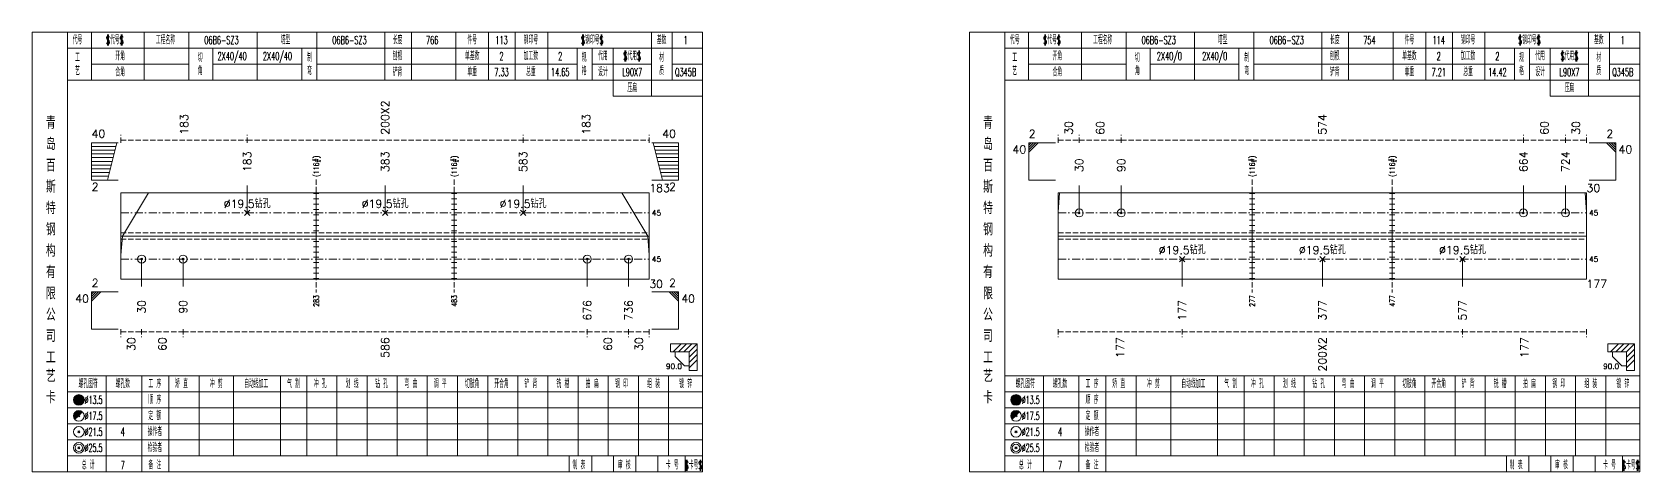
# Model space of a CAD drawing. Extents: x -533 to 8774, y 0 to 7979.
# Drawn here: x 3514 to 4117, y 7758 to 7923 of the extents above; entities that cross this region are included whole.
import ezdxf
from ezdxf.enums import TextEntityAlignment as Align

# ---------------------------------------------------------------- set-up
doc = ezdxf.new("R2010")
doc.units = 0
doc.header["$MEASUREMENT"] = 0
doc.linetypes.add('一点画线', pattern=[5.2, 3, -1, 0.2, -1])
doc.linetypes.add('虚线', pattern=[2.75, 2, -0.75])
doc.layers.get('0').update_dxf_attribs({"linetype": 'CONTINUOUS', "lineweight": 25})
for name, color, linetype, lineweight in [('1', 7, 'CONTINUOUS', 25), ('2', 7, 'CONTINUOUS', 25), ('4', 7, 'CONTINUOUS', 25), ('5', 7, 'CONTINUOUS', 25)]:
    doc.layers.add(name, color=color, linetype=linetype, lineweight=lineweight)
doc.styles.get("Standard").update_dxf_attribs({"font": 'simplex.shx', "width": 0.7, "height": 3, "bigfont": 'gbhzfs.shx'})

# ---------------------------------------------------------------- blocks, each defined once
blk = doc.blocks.new('孔21.5')
at = {"layer": '5', "color": 7, "linetype": 'Continuous', "lineweight": 13}
for p, q in [((-0.2, -0.2), (0.2, 0.2)), ((0.2, -0.2), (-0.2, 0.2))]:
    blk.add_line(p, q, dxfattribs=at)
blk.add_circle((0, 0), 1, dxfattribs=at)

msp = doc.modelspace()

# ---------------------------------------------------------------- linework, layer by layer
at = {"color": 7, "linetype": 'Continuous', "lineweight": 13}
for p, q in [((3536.3, 7881.27), (3546.3, 7881.27)), ((3536.3, 7867.27), (3536.3, 7881.27)), ((3536.3, 7879.87), (3545.45, 7879.87)), ((3542.3, 7867.27), (3545.8, 7881.27)), ((3756.4, 7881.27), (3746.4, 7881.27)), ((3750.4, 7867.27), (3746.9, 7881.27)), ((3756.4, 7879.87), (3747.25, 7879.87)), ((3756.4, 7867.27), (3756.4, 7881.27)), ((3887.7, 7881.27), (3897.7, 7881.27)), ((3887.7, 7867.27), (3887.7, 7881.27)), ((3888.58, 7881.27), (3887.7, 7880.4)), ((3889.45, 7881.27), (3887.7, 7879.52)), ((3890.33, 7881.27), (3887.7, 7878.65)), ((3891.2, 7881.27), (3887.7, 7877.77)), ((4107.8, 7881.27), (4097.8, 7881.27)), ((4104.3, 7881.27), (4107.8, 7877.77)), ((4105.18, 7881.27), (4107.8, 7878.65)), ((4106.05, 7881.27), (4107.8, 7879.52)), ((4106.93, 7881.27), (4107.8, 7880.4)), ((4107.8, 7867.27), (4107.8, 7881.27)), ((3536.3, 7878.47), (3545.1, 7878.47)), ((3536.3, 7877.07), (3544.75, 7877.07)), ((3536.3, 7875.67), (3544.4, 7875.67)), ((3536.3, 7874.27), (3544.05, 7874.27)), ((3536.3, 7872.87), (3543.7, 7872.87)), ((3756.4, 7878.47), (3747.6, 7878.47)), ((3756.4, 7877.07), (3747.95, 7877.07)), ((3756.4, 7875.67), (3748.3, 7875.67)), ((3756.4, 7874.27), (3748.65, 7874.27)), ((3756.4, 7872.87), (3749, 7872.87)), ((3536.3, 7871.47), (3543.35, 7871.47)), ((3536.3, 7870.07), (3543, 7870.07)), ((3536.3, 7868.67), (3542.65, 7868.67)), ((3536.3, 7867.27), (3546.3, 7867.27)), ((3756.4, 7867.27), (3746.4, 7867.27)), ((3756.4, 7871.47), (3749.35, 7871.47)), ((3756.4, 7870.07), (3749.7, 7870.07)), ((3756.4, 7868.67), (3750.05, 7868.67)), ((3887.7, 7867.27), (3897.7, 7867.27)), ((4107.8, 7867.27), (4097.8, 7867.27)), ((3547.82, 7846.27), (3557.64, 7862.44)), ((3594.63, 7854.94), (3594.63, 7865.27)), ((3646.35, 7854.94), (3646.35, 7865.27)), ((3698.07, 7854.94), (3698.07, 7865.27)), ((3744.88, 7846.27), (3735.06, 7862.44)), ((3898.7, 7855.25), (3899.23, 7862.44)), ((3906.58, 7854.94), (3906.58, 7865.27)), ((3922.35, 7854.94), (3922.35, 7865.27)), ((4073.15, 7854.94), (4073.15, 7865.27)), ((4088.92, 7854.94), (4088.92, 7865.27)), ((4096.8, 7855.25), (4096.27, 7862.44)), ((3593.63, 7853.94), (3595.63, 7855.94)), ((3593.63, 7855.94), (3595.63, 7853.94)), ((3645.35, 7853.94), (3647.35, 7855.94)), ((3645.35, 7855.94), (3647.35, 7853.94)), ((3697.07, 7853.94), (3699.07, 7855.94)), ((3697.07, 7855.94), (3699.07, 7853.94)), ((3547.3, 7839.09), (3547.82, 7846.27)), ((3745.4, 7839.09), (3744.88, 7846.27)), ((3555.06, 7837.6), (3555.06, 7827.27)), ((3570.58, 7837.6), (3570.58, 7827.27)), ((3722.12, 7837.6), (3722.12, 7827.27)), ((3737.64, 7837.6), (3737.64, 7827.27)), ((3945.2, 7837.6), (3945.2, 7827.27)), ((3997.75, 7837.6), (3997.75, 7827.27)), ((4050.3, 7837.6), (4050.3, 7827.27)), ((3536.3, 7825.27), (3546.3, 7825.27)), ((3536.3, 7825.27), (3536.3, 7811.27)), ((3537.18, 7825.27), (3536.3, 7824.4)), ((3538.05, 7825.27), (3536.3, 7823.52)), ((3538.93, 7825.27), (3536.3, 7822.65)), ((3539.8, 7825.27), (3536.3, 7821.77)), ((3756.4, 7825.27), (3746.4, 7825.27)), ((3752.9, 7825.27), (3756.4, 7821.77)), ((3753.78, 7825.27), (3756.4, 7822.65)), ((3754.65, 7825.27), (3756.4, 7823.52)), ((3755.53, 7825.27), (3756.4, 7824.4)), ((3756.4, 7825.27), (3756.4, 7811.27)), ((3536.3, 7811.27), (3546.3, 7811.27)), ((3756.4, 7811.27), (3746.4, 7811.27))]:
    msp.add_line(p, q, dxfattribs=at)
at = {"color": 8, "linetype": '虚线', "lineweight": 9}
for p, q in [((3547.3, 7881.27), (3547.3, 7884.27)), ((3547.3, 7882.27), (3594.63, 7882.27)), ((3594.63, 7881.27), (3594.63, 7884.27)), ((3594.63, 7881.27), (3594.63, 7884.27)), ((3594.63, 7882.27), (3698.07, 7882.27)), ((3698.07, 7881.27), (3698.07, 7884.27)), ((3698.07, 7881.27), (3698.07, 7884.27)), ((3698.07, 7882.27), (3745.4, 7882.27)), ((3745.4, 7881.27), (3745.4, 7884.27)), ((3898.7, 7881.27), (3898.7, 7884.27)), ((3898.7, 7882.27), (3906.58, 7882.27)), ((3906.58, 7881.27), (3906.58, 7884.27)), ((3906.58, 7881.27), (3906.58, 7884.27)), ((3906.58, 7882.27), (3922.35, 7882.27)), ((3922.35, 7881.27), (3922.35, 7884.27)), ((3922.35, 7881.27), (3922.35, 7884.27)), ((3922.35, 7882.27), (4073.15, 7882.27)), ((4073.15, 7881.27), (4073.15, 7884.27)), ((4073.15, 7881.27), (4073.15, 7884.27)), ((4073.15, 7882.27), (4088.92, 7882.27)), ((4088.92, 7881.27), (4088.92, 7884.27)), ((4088.92, 7881.27), (4088.92, 7884.27)), ((4088.92, 7882.27), (4096.8, 7882.27)), ((4096.8, 7881.27), (4096.8, 7884.27)), ((3547.3, 7811.27), (3547.3, 7808.27)), ((3547.3, 7810.27), (3555.06, 7810.27)), ((3555.06, 7811.27), (3555.06, 7808.27)), ((3555.06, 7811.27), (3555.06, 7808.27)), ((3555.06, 7810.27), (3570.58, 7810.27)), ((3570.58, 7811.27), (3570.58, 7808.27)), ((3570.58, 7811.27), (3570.58, 7808.27)), ((3570.58, 7810.27), (3722.12, 7810.27)), ((3722.12, 7811.27), (3722.12, 7808.27)), ((3722.12, 7811.27), (3722.12, 7808.27)), ((3722.12, 7810.27), (3737.64, 7810.27)), ((3737.64, 7811.27), (3737.64, 7808.27)), ((3737.64, 7811.27), (3737.64, 7808.27)), ((3737.64, 7810.27), (3745.4, 7810.27)), ((3745.4, 7811.27), (3745.4, 7808.27)), ((3898.7, 7811.27), (3898.7, 7808.27)), ((3898.7, 7810.27), (3945.2, 7810.27)), ((3945.2, 7811.27), (3945.2, 7808.27)), ((3945.2, 7811.27), (3945.2, 7808.27)), ((3945.2, 7810.27), (4050.3, 7810.27)), ((4050.3, 7811.27), (4050.3, 7808.27)), ((4050.3, 7811.27), (4050.3, 7808.27)), ((4050.3, 7810.27), (4096.8, 7810.27)), ((4096.8, 7811.27), (4096.8, 7808.27))]:
    msp.add_line(p, q, dxfattribs=at)
at = {"color": 7, "linetype": 'Continuous', "lineweight": 18}
for p, q in [((3547.3, 7862.44), (3547.3, 7830.1)), ((3547.3, 7862.44), (3745.4, 7862.44)), ((3745.4, 7862.44), (3745.4, 7830.1)), ((3898.7, 7862.44), (3898.7, 7830.1)), ((3898.7, 7862.44), (4096.8, 7862.44)), ((4096.8, 7862.44), (4096.8, 7830.1)), ((3547.3, 7846.27), (3745.4, 7846.27)), ((3898.7, 7846.27), (4096.8, 7846.27))]:
    msp.add_line(p, q, dxfattribs=at)
at = {"color": 3, "linetype": '一点画线', "lineweight": 13}
for p, q in [((3547.3, 7854.94), (3745.4, 7854.94)), ((3898.7, 7854.94), (4096.8, 7854.94)), ((3547.3, 7837.6), (3745.4, 7837.6)), ((3898.7, 7837.6), (4096.8, 7837.6))]:
    msp.add_line(p, q, dxfattribs=at)
at = {"color": 1, "linetype": '虚线', "lineweight": 18}
for p, q in [((3547.3, 7847.44), (3745.4, 7847.44)), ((3547.3, 7845.1), (3745.4, 7845.1)), ((3898.7, 7847.44), (4096.8, 7847.44)), ((3898.7, 7845.1), (4096.8, 7845.1))]:
    msp.add_line(p, q, dxfattribs=at)
at = {"layer": '1', "color": 7, "linetype": 'Continuous', "lineweight": 13}
for p, q in [((3944.2, 7836.6), (3946.2, 7838.6)), ((3944.2, 7838.6), (3946.2, 7836.6)), ((3996.75, 7836.6), (3998.75, 7838.6)), ((3996.75, 7838.6), (3998.75, 7836.6)), ((4049.3, 7836.6), (4051.3, 7838.6)), ((4049.3, 7838.6), (4051.3, 7836.6))]:
    msp.add_line(p, q, dxfattribs=at)
at = {"layer": '1', "color": 7, "linetype": 'Continuous', "lineweight": 18}
for p, q in [((3547.3, 7830.1), (3745.4, 7830.1)), ((3898.7, 7830.1), (4096.8, 7830.1))]:
    msp.add_line(p, q, dxfattribs=at)
at = {"layer": '2', "color": 216, "linetype": '虚线', "lineweight": 13}
for p, q in [((3620.53, 7867.44), (3620.53, 7825.1)), ((3672.26, 7867.44), (3672.26, 7825.1)), ((3971.43, 7867.44), (3971.43, 7825.1)), ((4023.98, 7867.44), (4023.98, 7825.1))]:
    msp.add_line(p, q, dxfattribs=at)
at = {"layer": '2', "color": 7, "linetype": 'Continuous', "lineweight": 13}
for p, q in [((3621.53, 7862.27), (3619.53, 7862.27)), ((3620.53, 7846.27), (3620.53, 7862.44)), ((3673.26, 7862.27), (3671.26, 7862.27)), ((3672.26, 7846.27), (3672.26, 7862.44)), ((3972.43, 7862.27), (3970.43, 7862.27)), ((3971.43, 7846.27), (3971.43, 7862.44)), ((4024.98, 7862.27), (4022.98, 7862.27)), ((4023.98, 7846.27), (4023.98, 7862.44)), ((3621.53, 7860.27), (3619.53, 7860.27)), ((3621.53, 7858.27), (3619.53, 7858.27)), ((3621.53, 7856.27), (3619.53, 7856.27)), ((3673.26, 7860.27), (3671.26, 7860.27)), ((3673.26, 7858.27), (3671.26, 7858.27)), ((3673.26, 7856.27), (3671.26, 7856.27)), ((3972.43, 7860.27), (3970.43, 7860.27)), ((3972.43, 7858.27), (3970.43, 7858.27)), ((3972.43, 7856.27), (3970.43, 7856.27)), ((4024.98, 7860.27), (4022.98, 7860.27)), ((4024.98, 7858.27), (4022.98, 7858.27)), ((4024.98, 7856.27), (4022.98, 7856.27)), ((3621.53, 7854.27), (3619.53, 7854.27)), ((3621.53, 7852.27), (3619.53, 7852.27)), ((3621.53, 7850.27), (3619.53, 7850.27)), ((3673.26, 7854.27), (3671.26, 7854.27)), ((3673.26, 7852.27), (3671.26, 7852.27)), ((3673.26, 7850.27), (3671.26, 7850.27)), ((3972.43, 7854.27), (3970.43, 7854.27)), ((3972.43, 7852.27), (3970.43, 7852.27)), ((3972.43, 7850.27), (3970.43, 7850.27)), ((4024.98, 7854.27), (4022.98, 7854.27)), ((4024.98, 7852.27), (4022.98, 7852.27)), ((4024.98, 7850.27), (4022.98, 7850.27)), ((3621.53, 7848.27), (3619.53, 7848.27)), ((3619.53, 7844.27), (3621.53, 7844.27)), ((3620.53, 7846.27), (3620.53, 7830.1)), ((3673.26, 7848.27), (3671.26, 7848.27)), ((3671.26, 7844.27), (3673.26, 7844.27)), ((3672.26, 7846.27), (3672.26, 7830.1)), ((3972.43, 7848.27), (3970.43, 7848.27)), ((3970.43, 7844.27), (3972.43, 7844.27)), ((3971.43, 7846.27), (3971.43, 7830.1)), ((4024.98, 7848.27), (4022.98, 7848.27)), ((4022.98, 7844.27), (4024.98, 7844.27)), ((4023.98, 7846.27), (4023.98, 7830.1)), ((3619.53, 7842.27), (3621.53, 7842.27)), ((3619.53, 7840.27), (3621.53, 7840.27)), ((3619.53, 7838.27), (3621.53, 7838.27)), ((3671.26, 7842.27), (3673.26, 7842.27)), ((3671.26, 7840.27), (3673.26, 7840.27)), ((3671.26, 7838.27), (3673.26, 7838.27)), ((3970.43, 7842.27), (3972.43, 7842.27)), ((3970.43, 7840.27), (3972.43, 7840.27)), ((3970.43, 7838.27), (3972.43, 7838.27)), ((4022.98, 7842.27), (4024.98, 7842.27)), ((4022.98, 7840.27), (4024.98, 7840.27)), ((4022.98, 7838.27), (4024.98, 7838.27)), ((3619.53, 7836.27), (3621.53, 7836.27)), ((3619.53, 7834.27), (3621.53, 7834.27)), ((3619.53, 7832.27), (3621.53, 7832.27)), ((3671.26, 7836.27), (3673.26, 7836.27)), ((3671.26, 7834.27), (3673.26, 7834.27)), ((3671.26, 7832.27), (3673.26, 7832.27)), ((3970.43, 7836.27), (3972.43, 7836.27)), ((3970.43, 7834.27), (3972.43, 7834.27)), ((3970.43, 7832.27), (3972.43, 7832.27)), ((4022.98, 7836.27), (4024.98, 7836.27)), ((4022.98, 7834.27), (4024.98, 7834.27)), ((4022.98, 7832.27), (4024.98, 7832.27)), ((3619.53, 7830.27), (3621.53, 7830.27)), ((3671.26, 7830.27), (3673.26, 7830.27)), ((3970.43, 7830.27), (3972.43, 7830.27)), ((4022.98, 7830.27), (4024.98, 7830.27)), ((3763.4, 7805.77), (3753.4, 7805.77)), ((3753.4, 7805.77), (3753.4, 7802.77)), ((3753.4, 7802.77), (3760.4, 7802.77)), ((3754.4, 7802.77), (3757.4, 7805.77)), ((3755.15, 7802.77), (3755.15, 7801.02)), ((3758.65, 7797.52), (3755.15, 7801.02)), ((3756.4, 7802.77), (3759.4, 7805.77)), ((3758.4, 7802.77), (3761.4, 7805.77)), ((3760.4, 7802.77), (3763.4, 7805.77)), ((3760.4, 7800.77), (3763.4, 7803.77)), ((3760.4, 7802.77), (3760.4, 7795.77)), ((3760.4, 7798.77), (3763.4, 7801.77)), ((3763.4, 7795.77), (3763.4, 7805.77)), ((4114.8, 7805.77), (4104.8, 7805.77)), ((4104.8, 7805.77), (4104.8, 7802.77)), ((4104.8, 7802.77), (4111.8, 7802.77)), ((4105.8, 7802.77), (4108.8, 7805.77)), ((4106.55, 7802.77), (4106.55, 7801.02)), ((4110.05, 7797.52), (4106.55, 7801.02)), ((4107.8, 7802.77), (4110.8, 7805.77)), ((4109.8, 7802.77), (4112.8, 7805.77)), ((4111.8, 7802.77), (4114.8, 7805.77)), ((4111.8, 7800.77), (4114.8, 7803.77)), ((4111.8, 7802.77), (4111.8, 7795.77)), ((4111.8, 7798.77), (4114.8, 7801.77)), ((4114.8, 7795.77), (4114.8, 7805.77)), ((3758.65, 7797.52), (3760.4, 7797.52)), ((3760.4, 7796.77), (3763.4, 7799.77)), ((3760.4, 7795.77), (3763.4, 7795.77)), ((4110.05, 7797.52), (4111.8, 7797.52)), ((4111.8, 7796.77), (4114.8, 7799.77)), ((4111.8, 7795.77), (4114.8, 7795.77))]:
    msp.add_line(p, q, dxfattribs=at)
at = {"layer": '4', "color": 1, "linetype": 'Continuous', "lineweight": 18}
for p, q in [((3527.3, 7757.77), (3527.3, 7922.77)), ((3536.2, 7904.77), (3536.2, 7922.77)), ((3556, 7904.77), (3556, 7922.77)), ((3572.8, 7904.77), (3572.8, 7922.77)), ((3598.4, 7904.77), (3598.4, 7922.77)), ((3620.7, 7904.77), (3620.7, 7922.77)), ((3646.2, 7904.77), (3646.2, 7922.77)), ((3656.2, 7904.77), (3656.2, 7922.77)), ((3672.9, 7904.77), (3672.9, 7922.77)), ((3685.1, 7904.77), (3685.1, 7922.77)), ((3695.1, 7904.77), (3695.1, 7922.77)), ((3707.3, 7904.77), (3707.3, 7922.77)), ((3746.2, 7898.77), (3746.2, 7922.77)), ((3754, 7904.77), (3754, 7922.77)), ((3878.7, 7757.77), (3878.7, 7922.77)), ((3887.6, 7904.77), (3887.6, 7922.77)), ((3907.4, 7904.77), (3907.4, 7922.77)), ((3924.2, 7904.77), (3924.2, 7922.77)), ((3949.8, 7904.77), (3949.8, 7922.77)), ((3972.1, 7904.77), (3972.1, 7922.77)), ((3997.6, 7904.77), (3997.6, 7922.77)), ((4007.6, 7904.77), (4007.6, 7922.77)), ((4024.3, 7904.77), (4024.3, 7922.77)), ((4036.5, 7904.77), (4036.5, 7922.77)), ((4046.5, 7904.77), (4046.5, 7922.77)), ((4058.7, 7904.77), (4058.7, 7922.77)), ((4097.6, 7898.77), (4097.6, 7922.77)), ((4105.4, 7904.77), (4105.4, 7922.77)), ((3527.3, 7916.77), (3765.4, 7916.77)), ((3581.8, 7904.77), (3581.8, 7916.77)), ((3615.1, 7904.77), (3615.1, 7916.77)), ((3718.4, 7904.77), (3718.4, 7916.77)), ((3724, 7904.77), (3724, 7916.77)), ((3731.8, 7898.77), (3731.8, 7916.77)), ((3878.7, 7916.77), (4116.8, 7916.77)), ((3933.2, 7904.77), (3933.2, 7916.77)), ((3966.5, 7904.77), (3966.5, 7916.77)), ((4069.8, 7904.77), (4069.8, 7916.77)), ((4075.4, 7904.77), (4075.4, 7916.77)), ((4083.2, 7898.77), (4083.2, 7916.77)), ((3536.2, 7910.77), (3572.8, 7910.77)), ((3581.8, 7910.77), (3615.1, 7910.77)), ((3620.7, 7910.77), (3718.4, 7910.77)), ((3724, 7910.77), (3746.2, 7910.77)), ((3754, 7910.77), (3765.4, 7910.77)), ((3887.6, 7910.77), (3924.2, 7910.77)), ((3933.2, 7910.77), (3966.5, 7910.77)), ((3972.1, 7910.77), (4069.8, 7910.77)), ((4075.4, 7910.77), (4097.6, 7910.77)), ((4105.4, 7910.77), (4116.8, 7910.77)), ((3527.3, 7904.77), (3765.4, 7904.77)), ((3878.7, 7904.77), (4116.8, 7904.77)), ((3731.8, 7898.77), (3765.4, 7898.77)), ((4083.2, 7898.77), (4116.8, 7898.77)), ((3527.3, 7793.77), (3765.4, 7793.77)), ((3541.8, 7757.77), (3541.8, 7793.77)), ((3555.1, 7757.77), (3555.1, 7793.77)), ((3565.2, 7757.77), (3565.2, 7793.77)), ((3576.6, 7763.77), (3576.6, 7793.77)), ((3589.5, 7763.77), (3589.5, 7793.77)), ((3607.1, 7763.77), (3607.1, 7793.77)), ((3617, 7763.77), (3617, 7793.77)), ((3628.3, 7763.77), (3628.3, 7793.77)), ((3639.6, 7763.77), (3639.6, 7793.77)), ((3650.9, 7763.77), (3650.9, 7793.77)), ((3662.1, 7763.77), (3662.1, 7793.77)), ((3673.5, 7763.77), (3673.5, 7793.77)), ((3684.8, 7763.77), (3684.8, 7793.77)), ((3696.1, 7763.77), (3696.1, 7793.77)), ((3707.4, 7763.77), (3707.4, 7793.77)), ((3718.7, 7763.77), (3718.7, 7793.77)), ((3730, 7763.77), (3730, 7793.77)), ((3741.3, 7763.77), (3741.3, 7793.77)), ((3752.6, 7763.77), (3752.6, 7793.77)), ((3878.7, 7793.77), (4116.8, 7793.77)), ((3893.2, 7757.77), (3893.2, 7793.77)), ((3906.5, 7757.77), (3906.5, 7793.77)), ((3916.6, 7757.77), (3916.6, 7793.77)), ((3928, 7763.77), (3928, 7793.77)), ((3940.9, 7763.77), (3940.9, 7793.77)), ((3958.5, 7763.77), (3958.5, 7793.77)), ((3968.4, 7763.77), (3968.4, 7793.77)), ((3979.7, 7763.77), (3979.7, 7793.77)), ((3991, 7763.77), (3991, 7793.77)), ((4002.3, 7763.77), (4002.3, 7793.77)), ((4013.5, 7763.77), (4013.5, 7793.77)), ((4024.9, 7763.77), (4024.9, 7793.77)), ((4036.2, 7763.77), (4036.2, 7793.77)), ((4047.5, 7763.77), (4047.5, 7793.77)), ((4058.8, 7763.77), (4058.8, 7793.77)), ((4070.1, 7763.77), (4070.1, 7793.77)), ((4081.4, 7763.77), (4081.4, 7793.77)), ((4092.7, 7763.77), (4092.7, 7793.77)), ((4104, 7763.77), (4104, 7793.77)), ((3527.3, 7787.77), (3765.4, 7787.77)), ((3878.7, 7787.77), (4116.8, 7787.77)), ((3527.3, 7781.77), (3765.4, 7781.77)), ((3878.7, 7781.77), (4116.8, 7781.77)), ((3527.3, 7775.77), (3765.4, 7775.77)), ((3878.7, 7775.77), (4116.8, 7775.77)), ((3527.3, 7769.77), (3765.4, 7769.77)), ((3878.7, 7769.77), (4116.8, 7769.77)), ((3527.3, 7763.77), (3765.4, 7763.77)), ((3715.4, 7757.77), (3715.4, 7763.77)), ((3723.8, 7757.77), (3723.8, 7763.77)), ((3732, 7757.77), (3732, 7763.77)), ((3740.4, 7757.77), (3740.4, 7763.77)), ((3748.6, 7757.77), (3748.6, 7763.77)), ((3758.9, 7757.77), (3758.9, 7763.77)), ((3878.7, 7763.77), (4116.8, 7763.77)), ((4066.8, 7757.77), (4066.8, 7763.77)), ((4075.2, 7757.77), (4075.2, 7763.77)), ((4083.4, 7757.77), (4083.4, 7763.77)), ((4091.8, 7757.77), (4091.8, 7763.77)), ((4100, 7757.77), (4100, 7763.77)), ((4110.3, 7757.77), (4110.3, 7763.77))]:
    msp.add_line(p, q, dxfattribs=at)
at = {"layer": '4', "color": 7, "linetype": 'Continuous', "lineweight": 13}
for p, q in [((3531.3, 7784.57), (3531.7, 7784.97)), ((3531.7, 7784.57), (3531.3, 7784.97)), ((3882.7, 7784.57), (3883.1, 7784.97)), ((3883.1, 7784.57), (3882.7, 7784.97)), ((3531.1, 7772.37), (3531.9, 7773.17)), ((3531.9, 7772.37), (3531.1, 7773.17)), ((3882.5, 7772.37), (3883.3, 7773.17)), ((3883.3, 7772.37), (3882.5, 7773.17)), ((3531.1, 7766.37), (3531.9, 7767.17)), ((3531.9, 7766.37), (3531.1, 7767.17)), ((3882.5, 7766.37), (3883.3, 7767.17)), ((3883.3, 7766.37), (3882.5, 7767.17))]:
    msp.add_line(p, q, dxfattribs=at)
at = {"layer": '4', "color": 7, "linetype": 'Continuous', "lineweight": 0}
for p, q in [((3531.1, 7778.37), (3531.9, 7779.17)), ((3531.1, 7779.17), (3531.9, 7778.37)), ((3882.5, 7778.37), (3883.3, 7779.17)), ((3882.5, 7779.17), (3883.3, 7778.37))]:
    msp.add_line(p, q, dxfattribs=at)
at = {"layer": '4', "color": 4, "linetype": 'Continuous', "lineweight": 18}
for points in [[(3514, 7922.77), (3514, 7757.77), (3765.4, 7757.77), (3765.4, 7922.77)], [(3865.4, 7922.77), (3865.4, 7757.77), (4116.8, 7757.77), (4116.8, 7922.77)]]:
    msp.add_lwpolyline(points, close=True, dxfattribs=at)
at = {"layer": '4', "color": 7, "linetype": 'Continuous', "lineweight": 13}
for centre, radius in [((3531.5, 7784.77), 2), ((3531.5, 7784.77), 1.8), ((3531.5, 7784.77), 1.6), ((3531.5, 7784.77), 1.4), ((3531.5, 7784.77), 1.2), ((3531.5, 7784.77), 1), ((3531.5, 7784.77), 0.8), ((3531.5, 7784.77), 0.6), ((3531.5, 7784.77), 0.4), ((3531.5, 7784.77), 0.2), ((3882.9, 7784.77), 2), ((3882.9, 7784.77), 1.8), ((3882.9, 7784.77), 1.6), ((3882.9, 7784.77), 1.4), ((3882.9, 7784.77), 1.2), ((3882.9, 7784.77), 1), ((3882.9, 7784.77), 0.8), ((3882.9, 7784.77), 0.6), ((3882.9, 7784.77), 0.4), ((3882.9, 7784.77), 0.2), ((3531.5, 7778.77), 2), ((3882.9, 7778.77), 2), ((3531.5, 7772.77), 2), ((3882.9, 7772.77), 2), ((3531.5, 7766.77), 2), ((3531.5, 7766.77), 1.4), ((3882.9, 7766.77), 2), ((3882.9, 7766.77), 1.4)]:
    msp.add_circle(centre, radius, dxfattribs=at)
for centre, radius in [((3531.5, 7778.77), 1.8), ((3531.5, 7778.77), 1.6), ((3531.5, 7778.77), 1.4), ((3531.5, 7778.77), 1.2), ((3531.5, 7778.77), 1), ((3531.5, 7778.77), 0.8), ((3531.5, 7778.77), 0.6), ((3531.5, 7778.77), 0.4), ((3531.5, 7778.77), 0.2), ((3882.9, 7778.77), 1.8), ((3882.9, 7778.77), 1.6), ((3882.9, 7778.77), 1.4), ((3882.9, 7778.77), 1.2), ((3882.9, 7778.77), 1), ((3882.9, 7778.77), 0.8), ((3882.9, 7778.77), 0.6), ((3882.9, 7778.77), 0.4), ((3882.9, 7778.77), 0.2)]:
    msp.add_arc(centre, radius, 45, 225, dxfattribs=at)

# ---------------------------------------------------------------- block references
at = {"color": 7, "linetype": 'Continuous', "lineweight": 13, "xscale": 1.5, "yscale": 1.5, "zscale": 1.5}
for p in [(3906.58, 7854.94), (3922.35, 7854.94), (4073.15, 7854.94), (4088.92, 7854.94)]:
    msp.add_blockref('孔21.5', p, dxfattribs=at)
at = {"layer": '1', "color": 7, "linetype": 'Continuous', "lineweight": 13, "xscale": 1.5, "yscale": 1.5, "zscale": 1.5}
for p in [(3555.06, 7837.6), (3570.58, 7837.6), (3722.12, 7837.6), (3737.64, 7837.6)]:
    msp.add_blockref('孔21.5', p, dxfattribs=at)

# ---------------------------------------------------------------- texts
at = {"color": 8, "linetype": 'Continuous', "lineweight": 9}
for s, p in [('200X2', (3646.35, 7884.27)), ('183', (3570.96, 7884.27)), ('183', (3721.74, 7884.27)), ('574', (3997.75, 7884.27)), ('30', (3902.64, 7884.27)), ('60', (3914.46, 7884.27)), ('60', (4081.04, 7884.27)), ('30', (4092.86, 7884.27))]:
    msp.add_text(s, height=3, rotation=90, dxfattribs=at).set_placement(p, align=Align.MIDDLE_LEFT)
at = {"color": 7, "linetype": 'Continuous', "lineweight": 13}
for s, p in [('40', (3536.3, 7882.27)), ('2', (3887.7, 7882.27)), ('2', (3536.3, 7826.27))]:
    msp.add_text(s, height=3, dxfattribs=at).set_placement(p, align=Align.BOTTOM_LEFT)
for s, p in [('40', (3755.4, 7882.27)), ('2', (4106.8, 7882.27)), ('2', (3755.4, 7826.27))]:
    msp.add_text(s, height=3, dxfattribs=at).set_placement(p, align=Align.BOTTOM_RIGHT)
for s, p in [('40', (3886.7, 7880.27)), ('2', (3755.4, 7866.27)), ('40', (3535.3, 7824.27))]:
    msp.add_text(s, height=3, dxfattribs=at).set_placement(p, align=Align.TOP_RIGHT)
for s, p in [('40', (4108.8, 7880.27)), ('2', (3536.3, 7866.27)), ('40', (3757.4, 7824.27))]:
    msp.add_text(s, height=3, dxfattribs=at).set_placement(p, align=Align.TOP_LEFT)
for s, p in [('183', (3594.63, 7870.27)), ('383', (3646.35, 7870.27)), ('583', (3698.07, 7870.27)), ('30', (3906.58, 7870.27)), ('90', (3922.35, 7870.27)), ('664', (4073.15, 7870.27)), ('724', (4088.92, 7870.27))]:
    msp.add_text(s, height=3, rotation=90, dxfattribs=at).set_placement(p, align=Align.MIDDLE_LEFT)
for s, height, p in [('183', 3, (3745.4, 7864.27)), ('30', 3, (4096.8, 7864.27)), ('45', 2, (3746.4, 7854.94)), ('45', 2, (4097.8, 7854.94)), ('45', 2, (3746.4, 7837.6)), ('45', 2, (4097.8, 7837.6))]:
    msp.add_text(s, height=height, dxfattribs=at).set_placement(p, align=Align.MIDDLE_LEFT)
for p in [(3594.63, 7855.94), (3646.35, 7855.94), (3698.07, 7855.94)]:
    msp.add_text('%%c19.5钻孔', height=3, dxfattribs=at).set_placement(p, align=Align.BOTTOM_CENTER)
at = {"color": 8, "linetype": 'Continuous', "lineweight": 9}
for s, p in [('30', (3551.18, 7808.27)), ('60', (3562.82, 7808.27)), ('586', (3646.35, 7808.27)), ('60', (3729.88, 7808.27)), ('30', (3741.52, 7808.27)), ('177', (3921.95, 7808.27)), ('200X2', (3997.75, 7808.27)), ('177', (4073.55, 7808.27))]:
    msp.add_text(s, height=3, rotation=90, dxfattribs=at).set_placement(p, align=Align.MIDDLE_RIGHT)
at = {"layer": '1', "color": 7, "linetype": 'Continuous', "lineweight": 13}
for p in [(3945.2, 7838.6), (3997.75, 7838.6), (4050.3, 7838.6)]:
    msp.add_text('%%c19.5钻孔', height=3, dxfattribs=at).set_placement(p, align=Align.BOTTOM_CENTER)
for s, p in [('30', (3745.4, 7828.27)), ('177', (4096.8, 7828.27))]:
    msp.add_text(s, height=3, dxfattribs=at).set_placement(p, align=Align.MIDDLE_LEFT)
for s, p in [('30', (3555.06, 7822.27)), ('90', (3570.58, 7822.27)), ('676', (3722.12, 7822.27)), ('736', (3737.64, 7822.27)), ('177', (3945.2, 7822.27)), ('377', (3997.75, 7822.27)), ('577', (4050.3, 7822.27))]:
    msp.add_text(s, height=3, rotation=90, dxfattribs=at).set_placement(p, align=Align.MIDDLE_RIGHT)
at = {"layer": '2', "color": 7, "linetype": 'Continuous', "lineweight": 13, "width": 0.7}
for p in [(3620.53, 7868.44), (3672.26, 7868.44), (3971.43, 7868.44), (4023.98, 7868.44)]:
    msp.add_text('(116#)', height=2, rotation=90, dxfattribs=at).set_placement(p, align=Align.MIDDLE_LEFT)
for s, p in [('283', (3620.53, 7824.1)), ('483', (3672.26, 7824.1)), ('277', (3971.43, 7824.1)), ('477', (4023.98, 7824.1))]:
    msp.add_text(s, height=2, rotation=90, dxfattribs=at).set_placement(p, align=Align.MIDDLE_RIGHT)
at = {"layer": '2', "color": 7, "linetype": 'Continuous', "lineweight": 13}
for p in [(3757.65, 7795.77), (4109.05, 7795.77)]:
    msp.add_text('90.0', height=2, dxfattribs=at).set_placement(p, align=Align.BOTTOM_RIGHT)
at = {"layer": '4', "color": 1, "linetype": 'Continuous', "lineweight": 13}
for s, height, width, p in [('代号', 3, 0.6, (3531, 7919.77)), ('$代号$', 3, 0.6, (3545, 7919.77)), ('工程名称', 3, 0.6, (3564, 7919.77)), ('06B6-SZ3', 3, 0.6, (3585, 7919.77)), ('塔型', 3, 0.6, (3609, 7919.77)), ('06B6-SZ3', 3, 0.6, (3633, 7919.77)), ('长度', 3, 0.6, (3651, 7919.77)), ('766', 3, 0.6, (3664, 7919.77)), ('件号', 3, 0.6, (3679, 7919.77)), ('113', 3, 0.6, (3690, 7919.77)), ('钢印号', 3, 0.6, (3701, 7919.77)), ('$钢印号$', 3, 0.6, (3724, 7919.77)), ('基数', 3, 0.6, (3750, 7919.77)), ('1', 3, 0.6, (3759, 7919.77)), ('代号', 3, 0.6, (3882.4, 7919.77)), ('$代号$', 3, 0.6, (3896.4, 7919.77)), ('工程名称', 3, 0.6, (3915.4, 7919.77)), ('06B6-SZ3', 3, 0.6, (3936.4, 7919.77)), ('塔型', 3, 0.6, (3960.4, 7919.77)), ('06B6-SZ3', 3, 0.6, (3984.4, 7919.77)), ('长度', 3, 0.6, (4002.4, 7919.77)), ('754', 3, 0.6, (4015.4, 7919.77)), ('件号', 3, 0.6, (4030.4, 7919.77)), ('114', 3, 0.6, (4041.4, 7919.77)), ('钢印号', 3, 0.6, (4052.4, 7919.77)), ('$钢印号$', 3, 0.6, (4075.4, 7919.77)), ('基数', 3, 0.6, (4101.4, 7919.77)), ('1', 3, 0.6, (4110.4, 7919.77)), ('开角', 3, 0.6, (3547, 7913.77)), ('切', 3, 0.6, (3577, 7913.17)), ('2X40/40', 3, 0.6, (3589, 7913.77)), ('2X40/40', 3, 0.6, (3606, 7913.77)), ('制', 3, 0.6, (3618, 7913.17)), ('刨根', 3, 0.6, (3651, 7913.77)), ('单基数', 3, 0.6, (3679, 7913.77)), ('2', 3, 0.6, (3690, 7913.77)), ('加工数', 3, 0.6, (3701, 7913.77)), ('2', 3, 0.6, (3712, 7913.77)), ('规', 3, 0.6, (3721, 7913.17)), ('代用', 3, 0.6, (3728, 7913.77)), ('$代用$', 3, 0.6, (3739, 7913.77)), ('材', 3, 0.6, (3750, 7913.17)), ('开角', 3, 0.6, (3898.4, 7913.77)), ('切', 3, 0.6, (3928.4, 7913.17)), ('2X40/0', 3, 0.6, (3940.4, 7913.77)), ('2X40/0', 3, 0.6, (3957.4, 7913.77)), ('制', 3, 0.6, (3969.4, 7913.17)), ('刨根', 3, 0.6, (4002.4, 7913.77)), ('单基数', 3, 0.6, (4030.4, 7913.77)), ('2', 3, 0.6, (4041.4, 7913.77)), ('加工数', 3, 0.6, (4052.4, 7913.77)), ('2', 3, 0.6, (4063.4, 7913.77)), ('规', 3, 0.6, (4072.4, 7913.17)), ('代用', 3, 0.6, (4079.4, 7913.77)), ('$代用$', 3, 0.6, (4090.4, 7913.77)), ('材', 3, 0.6, (4101.4, 7913.17)), ('工', 3, 0.6, (3531, 7913.17)), ('艺', 3, 0.6, (3531, 7908.17)), ('合角', 3, 0.6, (3547, 7907.77)), ('角', 3, 0.6, (3577, 7908.17)), ('弯', 3, 0.6, (3618, 7908.17)), ('铲背', 3, 0.6, (3651, 7907.77)), ('单重', 3, 0.6, (3679, 7907.77)), ('7.33', 3, 0.6, (3690, 7907.77)), ('总重', 3, 0.6, (3701, 7907.77)), ('14.65', 3, 0.6, (3712, 7907.77)), ('格', 3, 0.6, (3721, 7908.17)), ('设计', 3, 0.6, (3728, 7907.77)), ('L90X7', 3, 0.6, (3739, 7907.77)), ('质', 3, 0.6, (3750, 7908.17)), ('Q345B', 3, 0.6, (3759, 7907.77)), ('工', 3, 0.6, (3882.4, 7913.17)), ('艺', 3, 0.6, (3882.4, 7908.17)), ('合角', 3, 0.6, (3898.4, 7907.77)), ('角', 3, 0.6, (3928.4, 7908.17)), ('弯', 3, 0.6, (3969.4, 7908.17)), ('铲背', 3, 0.6, (4002.4, 7907.77)), ('单重', 3, 0.6, (4030.4, 7907.77)), ('7.21', 3, 0.6, (4041.4, 7907.77)), ('总重', 3, 0.6, (4052.4, 7907.77)), ('14.42', 3, 0.6, (4063.4, 7907.77)), ('格', 3, 0.6, (4072.4, 7908.17)), ('设计', 3, 0.6, (4079.4, 7907.77)), ('L90X7', 3, 0.6, (4090.4, 7907.77)), ('质', 3, 0.6, (4101.4, 7908.17)), ('Q345B', 3, 0.6, (4110.4, 7907.77)), ('压扁', 3, 0.6, (3739, 7901.77)), ('压扁', 3, 0.6, (4090.4, 7901.77)), ('青', 4.6, 0.8, (3521, 7888.77)), ('青', 4.6, 0.8, (3872.4, 7888.77)), ('岛', 4.6, 0.8, (3521, 7880.77)), ('岛', 4.6, 0.8, (3872.4, 7880.77)), ('百', 4.6, 0.8, (3521, 7872.77)), ('百', 4.6, 0.8, (3872.4, 7872.77)), ('斯', 4.6, 0.8, (3521, 7864.77)), ('斯', 4.6, 0.8, (3872.4, 7864.77)), ('特', 4.6, 0.8, (3521, 7856.77)), ('特', 4.6, 0.8, (3872.4, 7856.77)), ('钢', 4.6, 0.8, (3521, 7848.77)), ('钢', 4.6, 0.8, (3872.4, 7848.77)), ('构', 4.6, 0.8, (3521, 7840.77)), ('构', 4.6, 0.8, (3872.4, 7840.77)), ('有', 4.6, 0.8, (3521, 7832.77)), ('有', 4.6, 0.8, (3872.4, 7832.77)), ('限', 4.6, 0.8, (3521, 7824.77)), ('限', 4.6, 0.8, (3872.4, 7824.77)), ('公', 4.6, 0.8, (3521, 7816.77)), ('公', 4.6, 0.8, (3872.4, 7816.77)), ('司', 4.6, 0.8, (3521, 7808.77)), ('司', 4.6, 0.8, (3872.4, 7808.77)), ('工', 4.6, 0.8, (3521, 7800.77)), ('工', 4.6, 0.8, (3872.4, 7800.77)), ('艺', 4.6, 0.8, (3521, 7793.77)), ('艺', 4.6, 0.8, (3872.4, 7793.77)), ('卡', 4.6, 0.8, (3521, 7785.77)), ('螺孔图符', 3, 0.6, (3535, 7790.77)), ('螺孔数', 3, 0.6, (3548, 7790.77)), ('工 序', 3, 0.6, (3560, 7790.77)), ('矫 直', 3, 0.6, (3570, 7790.77)), ('冲 剪', 3, 0.6, (3583, 7790.77)), ('自动线加工', 3, 0.6, (3598, 7790.77)), ('气 割', 3, 0.6, (3612, 7790.77)), ('冲 孔', 3, 0.6, (3622, 7790.77)), ('划 线', 3, 0.6, (3634, 7790.77)), ('钻 孔', 3, 0.6, (3645, 7790.77)), ('弯 曲', 3, 0.6, (3656, 7790.77)), ('调 平', 3, 0.6, (3667, 7790.77)), ('切肢角', 3, 0.6, (3679, 7790.77)), ('开合角', 3, 0.6, (3690, 7790.77)), ('铲 背', 3, 0.6, (3701, 7790.77)), ('铣 槽', 3, 0.6, (3713, 7790.77)), ('拍 扁', 3, 0.6, (3724, 7790.77)), ('钢 印', 3, 0.6, (3735, 7790.77)), ('组 装', 3, 0.6, (3747, 7790.77)), ('镀 锌', 3, 0.6, (3759, 7790.77)), ('卡', 4.6, 0.8, (3872.4, 7785.77)), ('螺孔图符', 3, 0.6, (3886.4, 7790.77)), ('螺孔数', 3, 0.6, (3899.4, 7790.77)), ('工 序', 3, 0.6, (3911.4, 7790.77)), ('矫 直', 3, 0.6, (3921.4, 7790.77)), ('冲 剪', 3, 0.6, (3934.4, 7790.77)), ('自动线加工', 3, 0.6, (3949.4, 7790.77)), ('气 割', 3, 0.6, (3963.4, 7790.77)), ('冲 孔', 3, 0.6, (3973.4, 7790.77)), ('划 线', 3, 0.6, (3985.4, 7790.77)), ('钻 孔', 3, 0.6, (3996.4, 7790.77)), ('弯 曲', 3, 0.6, (4007.4, 7790.77)), ('调 平', 3, 0.6, (4018.4, 7790.77)), ('切肢角', 3, 0.6, (4030.4, 7790.77)), ('开合角', 3, 0.6, (4041.4, 7790.77)), ('铲 背', 3, 0.6, (4052.4, 7790.77)), ('铣 槽', 3, 0.6, (4064.4, 7790.77)), ('拍 扁', 3, 0.6, (4075.4, 7790.77)), ('钢 印', 3, 0.6, (4086.4, 7790.77)), ('组 装', 3, 0.6, (4098.4, 7790.77)), ('镀 锌', 3, 0.6, (4110.4, 7790.77)), ('%%C13.5', 3, 0.5, (3537, 7784.77)), ('顺 序', 3, 0.6, (3560, 7784.77)), ('%%C13.5', 3, 0.5, (3888.4, 7784.77)), ('顺 序', 3, 0.6, (3911.4, 7784.77)), ('%%C17.5', 3, 0.5, (3537, 7778.77)), ('定 额', 3, 0.6, (3560, 7778.77)), ('%%C17.5', 3, 0.5, (3888.4, 7778.77)), ('定 额', 3, 0.6, (3911.4, 7778.77)), ('%%C21.5', 3, 0.5, (3537, 7772.77)), ('4', 3.2, 0.6, (3548, 7772.77)), ('操作者', 3, 0.6, (3560, 7772.77)), ('%%C21.5', 3, 0.5, (3888.4, 7772.77)), ('4', 3.2, 0.6, (3899.4, 7772.77)), ('操作者', 3, 0.6, (3911.4, 7772.77)), ('%%C25.5', 3, 0.5, (3537, 7766.77)), ('检验者', 3, 0.6, (3560, 7766.77)), ('%%C25.5', 3, 0.5, (3888.4, 7766.77)), ('检验者', 3, 0.6, (3911.4, 7766.77)), ('总 计', 3, 0.6, (3535, 7760.27)), ('7', 3, 0.6, (3548, 7760.27)), ('备 注', 3, 0.6, (3560, 7760.27)), ('制 表', 3, 0.6, (3719, 7760.27)), ('审 核', 3, 0.6, (3736, 7760.27)), ('卡 号', 3, 0.6, (3754, 7760.27)), ('$卡号$', 3, 0.6, (3762, 7760.27)), ('总 计', 3, 0.6, (3886.4, 7760.27)), ('7', 3, 0.6, (3899.4, 7760.27)), ('备 注', 3, 0.6, (3911.4, 7760.27)), ('制 表', 3, 0.6, (4070.4, 7760.27)), ('审 核', 3, 0.6, (4087.4, 7760.27)), ('卡 号', 3, 0.6, (4105.4, 7760.27)), ('$卡号$', 3, 0.6, (4113.4, 7760.27))]:
    msp.add_text(s, height=height, dxfattribs=dict(at, width=width)).set_placement(p, align=Align.MIDDLE_CENTER)

doc.saveas('drawing.dxf')
